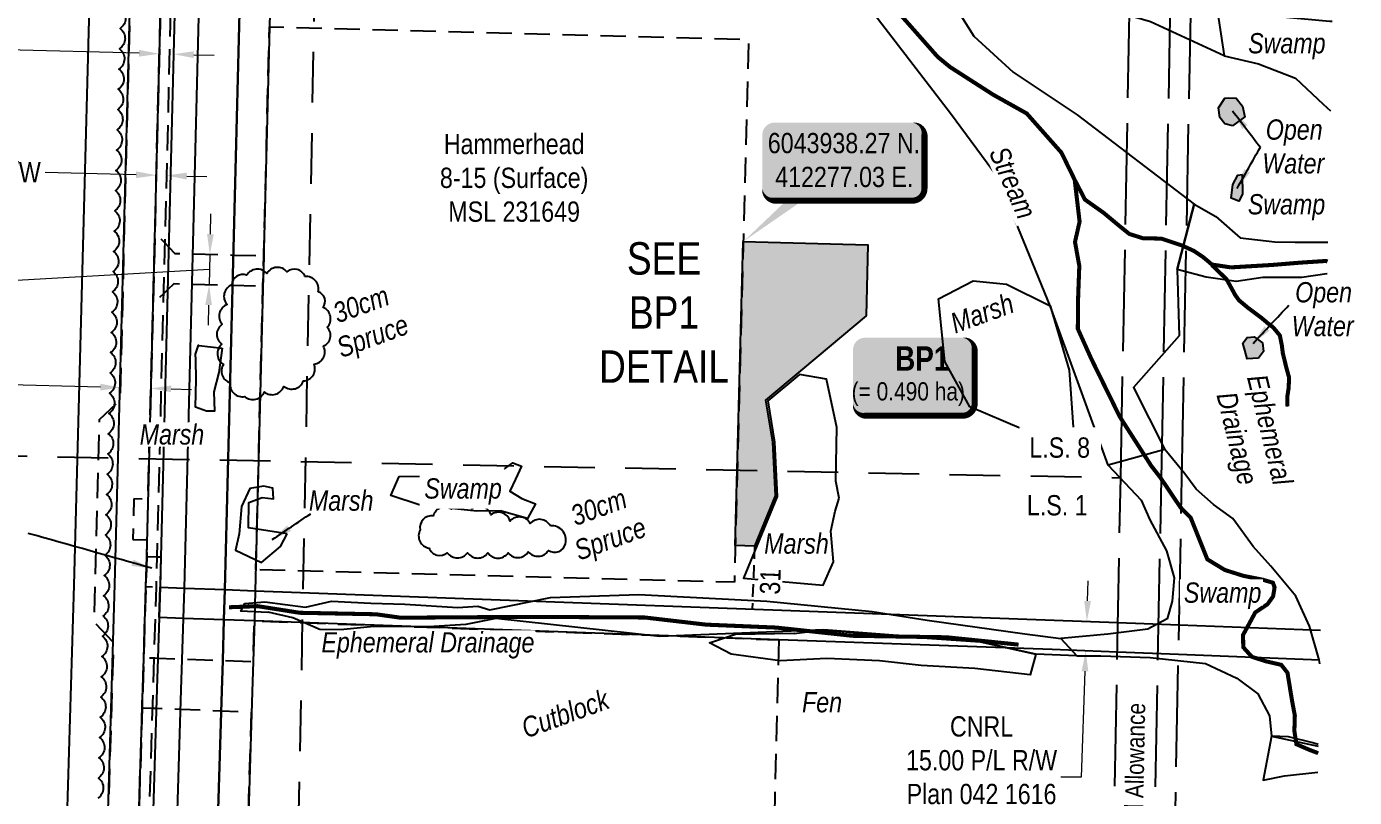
# Model space of a CAD drawing. Extents: x 411066 to 413434, y 6043286 to 6045393.
# Drawn here: x 411924 to 412578, y 6043664 to 6044044 of the extents above; entities that cross this region are included whole.
import ezdxf
from ezdxf.enums import TextEntityAlignment as Align

# ---------------------------------------------------------------- set-up
doc = ezdxf.new("R2010")
doc.units = 0
doc.header["$LTSCALE"] = 5
doc.header["$PDSIZE"] = 0.5
for name, pattern in [('0', [1, 1, 0]), ('foc-ACCESSROAD', [3.75, 2.5, -1.25]), ('foc-LSD', [8, 5, -3]), ('foc-TIELINE', [1.875, 1.25, -0.625]), ('foc-UNSURVEYED', [12.5, 10, -2.5])]:
    doc.linetypes.add(name, pattern=pattern)
doc.layers.get('Defpoints').update_dxf_attribs({"color": 9})
for name, color, linetype in [('DETAIL-T', 7, 'Continuous'), ('F-AR', 190, 'foc-ACCESSROAD'), ('F-RW', 190, 'Continuous'), ('F-WS', 190, 'foc-ACCESSROAD'), ('L-ROAD-T', 7, 'Continuous'), ('L-SECTION-LSD', 7, 'foc-LSD'), ('L-USEC', 7, 'foc-UNSURVEYED'), ('P-TEMP-BLOCKS', 250, 'Continuous'), ('P-TEMP-H', 41, 'Continuous'), ('P-TEMP_WORKSPACE', 46, 'Continuous'), ('T-BUSH', 110, '0'), ('T-BUSH-T', 110, 'Continuous'), ('T-TIE', 201, 'foc-TIELINE'), ('T-WATER', 160, 'Continuous'), ('T-WATER-H', 133, 'Continuous'), ('T-WATER-T', 170, 'Continuous'), ('WATERCOURSE', 146, 'foc-TIELINE'), ('WETLAND', 143, 'Continuous'), ('WETLAND-T', 146, 'Continuous')]:
    doc.layers.add(name, color=color, linetype=linetype)
for name, color, linetype, lineweight in [('F-AR-T', 190, 'Continuous', 9), ('F-RW-T', 190, 'Continuous', 9), ('F-WS-T', 190, 'Continuous', 9), ('T-TEXT', 48, 'Continuous', 18), ('T-TIE-T', 201, 'Continuous', 18)]:
    doc.layers.add(name, color=color, linetype=linetype, lineweight=lineweight)
doc.styles.add('100L', font='', dxfattribs={"height": 11})
doc.styles.add('80', font='', dxfattribs={"height": 10})
doc.styles.add('80CG', font='', dxfattribs={"height": 10})
doc.styles.add('80L', font='', dxfattribs={"height": 10})
doc.styles.add('80LS', font='', dxfattribs={"height": 10})
doc.styles.add('BOLD', font='')
doc.styles.add('foc-LtypeFont', font='', dxfattribs={"height": 7.35})
doc.styles.add('MtXpl_Arial_Narrow', font='')
doc.styles.get('100L').set_extended_font_data('Arial Narrow')
doc.styles.get('80').set_extended_font_data('Arial Narrow')
doc.styles.get('80CG').set_extended_font_data('Arial Narrow')
doc.styles.get('80L').set_extended_font_data('Arial Narrow')
doc.styles.get('80LS').set_extended_font_data('Arial Narrow', italic=True)
doc.styles.get('BOLD').set_extended_font_data('Arial Narrow', bold=True)
doc.styles.get('foc-LtypeFont').set_extended_font_data('Arial Narrow')
doc.styles.get('MtXpl_Arial_Narrow').set_extended_font_data('Arial Narrow', italic=True)
doc.linetypes.add('foc-TOPO-flowdirection-NOLINE', pattern='A,0,[">",foc-LtypeFont,S=0.3,R=0,X=0,Y=-0.945],-20,[">",foc-LtypeFont,S=0.3,R=0,X=0,Y=-0.945],0', length=20)
doc.dimstyles.new('Compass 5 000', dxfattribs={"dimscale": 5, "dimtxt": 9, "dimasz": 2, "dimexe": 0.2, "dimexo": 0.0625, "dimgap": 0.5, "dimtad": 0, "dimtih": 1, "dimtoh": 1, "dimzin": 0, "dimdsep": 46, "dimtxsty": '80CG', "dimcen": 0.1, "dimse1": 1, "dimse2": 1, "dimclrd": 256, "dimclrt": 256, "dimaunit": 1, "dimadec": 4, "dimazin": 0, "dimtfac": 0.06, "dimtofl": 0, "dimtmove": 0, "dimatfit": 1, "dimfxl": 0.2, "dimtolj": 1, "dimtzin": 0, "dimlwd": -1, "dimarcsym": 0})

# ---------------------------------------------------------------- blocks, each defined once
blk = doc.blocks.new('*D26')
at = {"layer": 'Defpoints', "color": 0, "transparency": 16777216}
for p in [(412327.91, 6043755.37), (412446.5, 6043751.02), (412327.37, 6043740.67)]:
    blk.add_point(p, dxfattribs=at)
at = {"layer": 'F-RW-T', "transparency": 16777216}
for p, q in [((412446.86, 6043761.01), (412447.23, 6043771.01)), ((412445.59, 6043726.33), (412443.67, 6043674.07)), ((412443.67, 6043674.07), (412433.67, 6043674.07))]:
    blk.add_line(p, q, dxfattribs=at)
for points in [[(412445.2, 6043761.07), (412448.53, 6043760.95), (412446.5, 6043751.02)], [(412443.92, 6043726.39), (412447.25, 6043726.26), (412445.96, 6043736.32)]]:
    blk.add_solid(points, dxfattribs=at)
at = {"layer": 'F-RW-T', "transparency": 16777216, "insert": (412394.59, 6043674.07), "char_height": 10, "attachment_point": 5, "style": '80CG'}
blk.add_mtext('\\A1;CNRL \\P15.00 P/L R/W\\PPlan 042 1616\\PPLA 991456', dxfattribs=at)
blk = doc.blocks.new('*D27')
at = {"layer": 'Defpoints', "color": 0, "transparency": 16777216}
for p in [(411990, 6044067.31), (411997, 6044067.13), (411989.06, 6044030.92)]:
    blk.add_point(p, dxfattribs=at)
at = {"layer": 'F-RW-T', "transparency": 16777216}
for p, q in [((411979.06, 6044031.18), (411913.87, 6044032.87)), ((412006.05, 6044030.48), (412016.05, 6044030.22))]:
    blk.add_line(p, q, dxfattribs=at)
for points in [[(411979.11, 6044032.84), (411979.02, 6044029.51), (411989.06, 6044030.92)], [(412006.09, 6044032.14), (412006.01, 6044028.81), (411996.05, 6044030.74)]]:
    blk.add_solid(points, dxfattribs=at)
at = {"layer": 'F-RW-T', "transparency": 16777216, "insert": (411875.12, 6044032.87), "char_height": 10, "attachment_point": 5, "style": '80CG'}
blk.add_mtext('\\A1;CNRL\\P7.00 P/L R/W\\PPlan 042 1618\\PPLA 991454', dxfattribs=at)
blk = doc.blocks.new('*D28')
at = {"layer": 'Defpoints', "color": 0, "transparency": 16777216}
for p in [(411988.09, 6043991.26), (411993.08, 6043991.13), (411987.56, 6043971)]:
    blk.add_point(p, dxfattribs=at)
at = {"layer": 'F-AR-T', "transparency": 16777216}
for p, q in [((411977.56, 6043971.26), (411932.83, 6043972.42)), ((412002.55, 6043970.61), (412012.54, 6043970.35))]:
    blk.add_line(p, q, dxfattribs=at)
for points in [[(411977.61, 6043972.92), (411977.52, 6043969.59), (411987.56, 6043971)], [(412002.59, 6043972.28), (412002.5, 6043968.94), (411992.55, 6043970.87)]]:
    blk.add_solid(points, dxfattribs=at)
at = {"layer": 'F-AR-T', "transparency": 16777216, "insert": (411877.44, 6043972.42), "char_height": 10, "attachment_point": 5, "style": '80CG'}
blk.add_mtext('\\A1;Hammerhead\\P5.00 Water Line R/W\\PLOC 200508', dxfattribs=at)
blk = doc.blocks.new('*D29')
at = {"layer": 'Defpoints', "color": 0, "transparency": 16777216}
for p in [(411970.23, 6043876.67), (411985.18, 6043876.29), (411969.97, 6043866.26)]:
    blk.add_point(p, dxfattribs=at)
at = {"layer": 'F-AR-T', "transparency": 16777216}
for p, q in [((411959.97, 6043866.52), (411909.13, 6043867.8)), ((411994.92, 6043865.63), (412004.91, 6043865.38))]:
    blk.add_line(p, q, dxfattribs=at)
for points in [[(411960.01, 6043868.18), (411959.93, 6043864.85), (411969.97, 6043866.26)], [(411994.96, 6043867.3), (411994.87, 6043863.97), (411984.92, 6043865.89)]]:
    blk.add_solid(points, dxfattribs=at)
at = {"layer": 'F-AR-T', "transparency": 16777216, "insert": (411872.79, 6043867.8), "char_height": 10, "attachment_point": 5, "style": '80CG'}
blk.add_mtext('\\A1;Hammerhead\\P15.00 A/R\\PLOC 170293', dxfattribs=at)
blk = doc.blocks.new('*D30')
at = {"layer": 'Defpoints', "color": 0, "transparency": 16777216}
for p in [(412015.75, 6043931.92), (412013.61, 6043916.97), (412015.36, 6043916.93)]:
    blk.add_point(p, dxfattribs=at)
at = {"layer": 'F-AR-T', "transparency": 16777216}
for p, q in [((412014.26, 6043941.96), (412014.51, 6043951.95)), ((412014, 6043931.96), (412013.61, 6043916.97)), ((412013.8, 6043924.47), (411915.76, 6043918.95)), ((411915.76, 6043918.95), (411910.76, 6043918.95)), ((412013.35, 6043906.98), (412013.09, 6043896.98))]:
    blk.add_line(p, q, dxfattribs=at)
for points in [[(412012.59, 6043942), (412015.92, 6043941.91), (412014, 6043931.96)], [(412011.68, 6043907.02), (412015.01, 6043906.93), (412013.61, 6043916.97)]]:
    blk.add_solid(points, dxfattribs=at)
at = {"layer": 'F-AR-T', "transparency": 16777216, "insert": (411874.43, 6043918.95), "char_height": 10, "attachment_point": 5, "style": '80CG'}
blk.add_mtext('\\A1;Hammerhead\\P15.00 A/R\\PLOC 232072', dxfattribs=at)
blk = doc.blocks.new('*U31')
h = blk.add_hatch(color=191)
edge = h.paths.add_edge_path()
edge.add_line((-24, -20), (24, -20))
edge.add_arc((24, -14), 6, 270, 360)
edge.add_line((30, -14), (30, 12.5))
edge.add_arc((24, 12.5), 6, 0, 90)
edge.add_line((24, 18.5), (-24, 18.5))
edge.add_arc((-24, 12.5), 6, 90, 180)
edge.add_line((-30, 12.5), (-30, -14))
edge.add_arc((-24, -14), 6, 180, 270)
at = {"color": 250, "flags": 128}
blk.add_lwpolyline([(-24, -20, 3, 3, 0), (24, -20, 3, 3, 0.414214), (30, -14, 3, 3, 0), (30, 12.5, 3, 0, 0.414214), (24, 18.5, 0, 0, 0), (-24, 18.5, 0, 0, 0.414214), (-30, 12.5, 0, 0, 0), (-30, -14, 0, 3, 0.414214)], format="xyseb", close=True, dxfattribs=at)
at = {"flags": 128}
blk.add_lwpolyline([(-5.11, -10.34, 0, 7.5, 0), (0, 0, 0, 0, 0)], format="xyseb", dxfattribs=at)
at = {"color": 250}
for tag, p, height, style in [('TEMP_AREA_W1_001', (-9.21, 2.24), 12, 'BOLD'), ('ENTER_TEXT_001', (-30.66, -12.47), 9, '80')]:
    blk.add_attdef(tag, p, '', height=height, dxfattribs=dict(at, style=style))
blk = doc.blocks.new('*U32')
h = blk.add_hatch(color=254)
edge = h.paths.add_edge_path()
edge.add_line((-34, -20), (34, -20))
edge.add_arc((34, -14), 6, 270, 360)
edge.add_line((40, -14), (40, 12.5))
edge.add_arc((34, 12.5), 6, 0, 90)
edge.add_line((34, 18.5), (-34, 18.5))
edge.add_arc((-34, 12.5), 6, 90, 180)
edge.add_line((-40, 12.5), (-40, -14))
edge.add_arc((-34, -14), 6, 180, 270)
at = {"color": 1, "flags": 128}
blk.add_lwpolyline([(-34, -20, 3, 3, 0), (34, -20, 3, 3, 0.414214), (40, -14, 3, 3, 0), (40, 12.5, 3, 0, 0.414214), (34, 18.5, 0, 0, 0), (-34, 18.5, 0, 0, 0.414214), (-40, 12.5, 0, 0, 0), (-40, -14, 0, 3, 0.414214)], format="xyseb", close=True, dxfattribs=at)
blk.add_lwpolyline([(-49.44, -40.21, 0, 10, 0), (0, 0, 5, 5, 0)], format="xyseb", dxfattribs=at)
at = {"color": 1, "style": '80'}
blk.add_attdef('ENTER_TEXT_001', (-35.99, -5), '', height=10, dxfattribs=at)

msp = doc.modelspace()

# ---------------------------------------------------------------- hatches: boundary and pattern name
at = {"layer": 'P-TEMP-H'}
h = msp.add_hatch(color=256, dxfattribs=at)
h.dxf.hatch_style = 1
h.paths.add_polyline_path([(412277.031, 6043938.274), (412338.541, 6043936.679), (412337.631, 6043901.601), (412288.094, 6043860.092), (412291.533, 6043839.293), (412292.721, 6043812.805), (412282.596, 6043788.044), (412273.144, 6043788.391)])
at = {"layer": 'T-WATER-H'}
h = msp.add_hatch(color=256, dxfattribs=at)
h.dxf.hatch_style = 1
h.paths.add_polyline_path([(412518.42, 6043995.369), (412514.64, 6043996.353), (412512.118, 6043999.47), (412511.45, 6044004.181), (412514.552, 6044009.103), (412516.389, 6044009.265), (412520.19, 6044009.003), (412523.227, 6044005.08), (412524.379, 6043999.83)])
h = msp.add_hatch(color=256, dxfattribs=at)
h.dxf.hatch_style = 1
h.paths.add_polyline_path([(412523.169, 6043971.367), (412523.279, 6043961.686), (412521.402, 6043958.164), (412517.735, 6043959.786), (412518.507, 6043966.512), (412521.049, 6043971.021)])
h = msp.add_hatch(color=256, dxfattribs=at)
h.dxf.hatch_style = 1
h.paths.add_polyline_path([(412531.093, 6043880.801), (412525.648, 6043880.504), (412524.349, 6043884.786), (412523.377, 6043888.179), (412525.567, 6043891.05), (412528.967, 6043891.378), (412533.067, 6043888.308), (412533.555, 6043884.051)])

# ---------------------------------------------------------------- linework, layer by layer
at = {"layer": 'F-AR', "flags": 128}
for points in [[(411953.401, 6043309.581), (411955.243, 6043370.559), (411955.819, 6043390.529), (411956.492, 6043409.479), (411957.31, 6043439.63), (411966.569, 6043740.428), (411966.153, 6043740.868), (411956.881, 6043750.663), (411957.471, 6043770.028), (411959.561, 6043850.497), (411969.345, 6043859.759), (411969.812, 6043860.201), (411979.22, 6044233.542), (411981.716, 6044333.486)], [(411968.414, 6043309.285), (411971.469, 6043409.182), (411972.391, 6043439.332), (411972.81, 6043453.045), (411973.268, 6043468.032), (411980.906, 6043717.815), (411981.363, 6043732.801), (411982.438, 6043767.981), (411982.824, 6043783.033), (411994.196, 6044233.246), (411996.721, 6044333.19)], [(411996.722, 6044333.19), (411994.2, 6044233.246), (411986.86, 6043942.753), (411985.973, 6043907.616), (411983.538, 6043811.219), (411976.551, 6043811.401), (411976.024, 6043791.416), (411983.03, 6043791.234), (411982.821, 6043783.033), (411982.467, 6043769.322), (411982.431, 6043767.981), (411981.358, 6043732.852), (411980.899, 6043717.815), (411980.606, 6043708.219), (411975.233, 6043532.306), (411974.622, 6043512.317), (411973.27, 6043468.032), (411972.813, 6043453.045), (411972.401, 6043439.332), (411971.469, 6043409.182), (411970.889, 6043390.132), (411970.281, 6043370.176), (411968.421, 6043309.285)], [(412001.715, 6044333.091), (411999.19, 6044233.148), (411987.814, 6043782.839), (411987.434, 6043767.832), (411986.359, 6043732.648), (411985.9, 6043717.662), (411978.263, 6043467.879), (411977.805, 6043452.893), (411977.387, 6043439.233), (411976.465, 6043409.083), (411973.411, 6043309.187)]]:
    msp.add_lwpolyline(points, dxfattribs=at)
msp.add_lwpolyline([(412040.555, 6043931.271), (412040.177, 6043916.283), (412025.189, 6043916.671), (412005.233, 6043917.189), (411996.298, 6043917.42), (411993.138, 6043914.418), (411991.088, 6043912.471), (411985.972, 6043907.616), (411986.86, 6043942.753), (411991.724, 6043937.635), (411993.673, 6043935.583), (411996.687, 6043932.409), (412005.615, 6043932.178), (412025.567, 6043931.66), (412040.555, 6043931.271)], close=True, dxfattribs=at)
at = {"layer": 'F-RW', "flags": 128}
for points in [[(411937.254, 6043440.026), (411947.14, 6043768.883), (411959.415, 6044233.934), (411961.857, 6044333.878)], [(411981.656, 6044333.487), (411979.059, 6044233.546), (411966.991, 6043769.156), (411957.229, 6043439.632)], [(411968.414, 6043309.285), (411971.469, 6043409.182), (411972.391, 6043439.332), (411972.81, 6043453.045), (411973.268, 6043468.032), (411980.906, 6043717.815), (411981.363, 6043732.801), (411982.438, 6043767.981), (411982.824, 6043783.033), (411994.196, 6044233.246), (411996.721, 6044333.19)], [(412003.722, 6044333.052), (412001.195, 6044233.108), (411989.809, 6043782.766), (411989.425, 6043767.773), (411988.969, 6043752.822), (411988.35, 6043732.587), (411987.892, 6043717.602), (411980.254, 6043467.819), (411979.796, 6043452.832), (411979.379, 6043439.194), (411978.457, 6043409.044), (411975.397, 6043309.147)], [(411987.381, 6043308.911), (411990.439, 6043408.807), (411991.363, 6043438.957), (411991.776, 6043452.466), (411992.235, 6043467.453), (411999.883, 6043717.235), (412000.342, 6043732.221), (412000.961, 6043752.414), (412001.418, 6043767.365), (412013.162, 6044232.872), (412015.684, 6044332.815)], [(412035.678, 6044332.421), (412033.157, 6044232.477), (412021.403, 6043766.635), (412020.946, 6043751.694), (412020.331, 6043731.611), (412019.872, 6043716.626), (412012.224, 6043466.843), (412011.765, 6043451.856), (412011.358, 6043438.562), (412010.435, 6043408.412), (412007.376, 6043308.516)], [(412007.376, 6043308.516), (412010.435, 6043408.412), (412011.358, 6043438.562), (412011.765, 6043451.856), (412012.224, 6043466.843), (412019.872, 6043716.626), (412020.331, 6043731.611), (412020.946, 6043751.694), (412021.403, 6043766.635), (412033.157, 6044232.477), (412035.678, 6044332.421)], [(412050.669, 6044332.124), (412048.147, 6044232.18), (412036.387, 6043766.075), (412035.929, 6043751.15), (412035.32, 6043731.154), (412034.861, 6043716.168), (412027.21, 6043466.386), (412026.752, 6043451.399), (412026.349, 6043438.267), (412025.528, 6043411.436), (412025.426, 6043408.117), (412022.368, 6043308.221)], [(412561.444, 6043731.836), (412491.69, 6043734.568), (412461.545, 6043735.748), (412429.458, 6043737.005), (412294.567, 6043741.851), (412035.929, 6043751.15), (412020.946, 6043751.694), (412000.961, 6043752.414), (411988.969, 6043752.822), (411989.425, 6043767.773), (412001.418, 6043767.365), (412021.403, 6043766.635), (412036.387, 6043766.075), (412430.338, 6043751.613), (412461.825, 6043750.405), (412491.971, 6043749.248), (412561.726, 6043746.57)]]:
    msp.add_lwpolyline(points, dxfattribs=at)
at = {"layer": 'F-WS', "flags": 128}
for points in [[(412036.647, 6043776.389), (412040.177, 6043916.283), (412040.555, 6043931.271), (412043.404, 6044044.187), (412279.619, 6044038.069), (412272.674, 6043770.276), (412036.647, 6043776.389)], [(411989.809, 6043782.766), (411989.425, 6043767.773), (411987.434, 6043767.832), (411982.438, 6043767.981), (411982.824, 6043783.033), (411987.814, 6043782.839), (411989.809, 6043782.766)], [(412294.567, 6043741.85), (412286.851, 6043433.133), (412286.097, 6043402.98), (412025.426, 6043408.117), (412025.529, 6043411.436), (412026.352, 6043438.267), (412026.753, 6043451.399), (412027.212, 6043466.386), (412028.557, 6043510.259), (412013.571, 6043510.831), (411993.587, 6043511.593), (411981.606, 6043512.05), (411979.616, 6043512.126), (411974.622, 6043512.317), (411975.233, 6043532.306), (411980.228, 6043532.116), (411982.218, 6043532.04), (411994.199, 6043531.583), (412014.183, 6043530.82), (412029.166, 6043530.249), (412034.553, 6043706.16), (412019.569, 6043706.732), (411999.585, 6043707.495), (411987.596, 6043707.952), (411985.606, 6043708.028), (411980.612, 6043708.218), (411980.904, 6043717.815), (411981.366, 6043733.003), (411986.366, 6043732.894), (411988.358, 6043732.849), (412000.346, 6043732.353), (412020.332, 6043731.649), (412035.321, 6043731.154), (412035.929, 6043751.145), (412294.567, 6043741.85)]]:
    msp.add_lwpolyline(points, close=True, dxfattribs=at)
at = {"layer": 'L-SECTION-LSD'}
for p, q in [((412068.81, 6044231.79), (412053.351, 6043427.696)), ((411658.953, 6043837.681), (412463.193, 6043821.805))]:
    msp.add_line(p, q, dxfattribs=at)
at = {"layer": 'L-USEC'}
for p, q in [((412463.193, 6043821.803), (412470.895, 6044223.849)), ((412483.298, 6043821.417), (412490.999, 6044223.464)), ((412493.354, 6043821.225), (412501.056, 6044223.271)), ((412455.492, 6043419.761), (412463.193, 6043821.803)), ((412475.595, 6043419.365), (412483.298, 6043821.417)), ((412485.845, 6043429.223), (412493.354, 6043821.225))]:
    msp.add_line(p, q, dxfattribs=at)
at = {"layer": 'P-TEMP_WORKSPACE'}
msp.add_lwpolyline([(412277.031, 6043938.274), (412338.541, 6043936.679), (412337.631, 6043901.601), (412288.094, 6043860.092), (412291.533, 6043839.293), (412292.721, 6043812.805), (412282.596, 6043788.044), (412273.144, 6043788.391)], close=True, dxfattribs=at)
at = {"layer": 'T-BUSH', "linetype": 'Continuous', "flags": 128}
msp.add_lwpolyline([(411969.974, 6044053.357, -0.5205671), (411969.685, 6044043.365, -0.5205671), (411969.396, 6044033.374, -0.5205671), (411969.107, 6044023.382, -0.5205671), (411968.818, 6044013.391, -0.5205671), (411968.529, 6044003.399, -0.5205671), (411968.24, 6043993.408, -0.5205671), (411967.951, 6043983.417, -0.5205671), (411967.662, 6043973.425, -0.5205671), (411967.373, 6043963.434, -0.5205671), (411967.084, 6043953.442, -0.5205671), (411966.795, 6043943.451, -0.5205671), (411966.506, 6043933.459, -0.5205671), (411966.217, 6043923.468, -0.5205671), (411965.928, 6043913.476, -0.5205671), (411965.638, 6043903.485, -0.5205671), (411965.349, 6043893.493, -0.5205671), (411965.06, 6043883.502, -0.5205671), (411964.771, 6043873.511, -0.5205671), (411964.482, 6043863.519, -0.5205671), (411964.193, 6043853.528, -0.5205671), (411963.904, 6043843.536, -0.5205671), (411963.615, 6043833.545, -0.5205671), (411963.326, 6043823.553, -0.5205671), (411963.037, 6043813.562, -0.5205671), (411962.748, 6043803.57, -0.5205671), (411962.459, 6043793.579, -0.5205671), (411962.17, 6043783.588, -0.5205671), (411961.881, 6043773.596, -0.5205671), (411961.592, 6043763.605, -0.5205671), (411961.303, 6043753.613, -0.5205671), (411961.014, 6043743.622, -0.5205671), (411960.725, 6043733.63, -0.5205671), (411960.436, 6043723.639, -0.5205671), (411960.147, 6043713.647, -0.5205671), (411959.858, 6043703.656, -0.5205671), (411959.569, 6043693.665, -0.5205671), (411959.28, 6043683.673, -0.5205671), (411958.991, 6043673.682, -0.5205671), (411958.701, 6043663.69, -0.5205671)], format="xyb", dxfattribs=at)
for points in [[(412067.397, 6043913.458, 0.5205671), (412060.902, 6043921.056, 0.5205671), (412052.026, 6043923.387, 0.5205671), (412042.068, 6043922.519, 0.5205671), (412032.111, 6043921.65, 0.5205671), (412024.816, 6043916.971, 0.5205671), (412022.464, 6043907.256, 0.5205671), (412020.112, 6043897.541, 0.5205671), (412019.929, 6043887.648, 0.5205671), (412020.745, 6043877.686, 0.5205671), (412024.005, 6043868.748, 0.5205671), (412031.202, 6043861.887, 0.5205671), (412040.856, 6043864.125, 0.5205671), (412050.468, 6043866.869, 0.5205671), (412060.079, 6043869.613, 0.5205671), (412065.395, 6043877.809, 0.5205671), (412069.971, 6043886.696, 0.5205671), (412071.904, 6043896.017, 0.5205671), (412069.836, 6043905.797, 0.5205671)], [(412181.911, 6043798.079, 0.5205671), (412171.986, 6043799.264, 0.5205671), (412162.061, 6043800.45, 0.5205671), (412152.627, 6043803.562, 0.5205671), (412143.173, 6043806.418, 0.5205671), (412133.178, 6043806.257, 0.5205671), (412124.147, 6043802.99, 0.5205671), (412117.734, 6043796.114, 0.5205671), (412122.089, 6043787.123, 0.5205671), (412131.072, 6043784.843, 0.5205671), (412141.068, 6043784.81, 0.5205671), (412151.064, 6043784.777, 0.5205671), (412161.059, 6043784.744, 0.5205671), (412171.036, 6043785.308, 0.5205671), (412181.009, 6043785.973, 0.5205671), (412189.343, 6043789.272, 0.5205671)]]:
    msp.add_lwpolyline(points, format="xyb", close=True, dxfattribs=at)
at = {"layer": 'T-WATER'}
for points in [[(412518.42, 6043995.369, 0), (412514.64, 6043996.353, 0), (412512.118, 6043999.47, 0), (412511.45, 6044004.181, 0), (412514.552, 6044009.103, 0), (412516.389, 6044009.265, 0), (412520.19, 6044009.003, 0), (412523.227, 6044005.08, 0), (412524.379, 6043999.83, 0), (412518.42, 6043995.369, 0)], [(412523.169, 6043971.367, 0), (412523.279, 6043961.686, 0), (412521.402, 6043958.164, 0), (412517.735, 6043959.786, 0), (412518.507, 6043966.512, 0), (412521.049, 6043971.021, 0), (412523.169, 6043971.367, 0)], [(412531.093, 6043880.801, 0), (412525.648, 6043880.504, 0), (412524.349, 6043884.786, 0), (412523.377, 6043888.179, 0), (412525.567, 6043891.05, 0), (412528.967, 6043891.378, 0), (412533.067, 6043888.308, 0), (412533.555, 6043884.051, 0), (412531.093, 6043880.801, 0)]]:
    msp.add_polyline3d(points, dxfattribs=at)
at = {"layer": 'WATERCOURSE', "linetype": 'foc-TOPO-flowdirection-NOLINE', "flags": 128}
for points in [[(412440.504, 6043968.783), (412433.992, 6043982.127), (412416.845, 6044001.487), (412400.338, 6044010.722), (412379.06, 6044024.378), (412372.921, 6044029.435), (412353.278, 6044051.667), (412345.451, 6044067.976), (412332.138, 6044085.182), (412327.183, 6044113.05), (412322.105, 6044134.548), (412313.386, 6044150.98), (412302.081, 6044161.934), (412290.215, 6044183.915), (412288.158, 6044195.076), (412278.401, 6044204.759), (412267.526, 6044216.106), (412256.669, 6044225.956), (412247.013, 6044235.928), (412237.424, 6044248.563), (412233.373, 6044259.97), (412232.554, 6044275.014), (412229.763, 6044282.435), (412223.24, 6044294.151), (412223.027, 6044302.474), (412232.406, 6044313.464), (412236.087, 6044321.867), (412237.187, 6044328.441)], [(412517.504, 6043925.562), (412508.223, 6043926.956), (412503.69, 6043930.766), (412499.35, 6043933.661), (412493.269, 6043936.428), (412483.277, 6043939.75), (412474.152, 6043939.94), (412467.446, 6043942.057), (412462.322, 6043946.196), (412454.67, 6043952.564), (412445.585, 6043958.991), (412440.504, 6043968.783)], [(412565.21, 6043928.43), (412564.459, 6043928.729), (412551.78, 6043927.902), (412538.023, 6043926.774), (412517.504, 6043925.562)], [(412545.355, 6043857.014), (412545.323, 6043861.55), (412546.047, 6043866.083), (412546.243, 6043871.213), (412544.87, 6043876.227), (412543.177, 6043883.185), (412542.681, 6043887.108), (412541.683, 6043892.004), (412538.45, 6043895.927), (412535.436, 6043898.278), (412532.59, 6043900.688), (412525.936, 6043905.654), (412521.488, 6043909.387), (412519.698, 6043911.901), (412518.191, 6043914.666), (412515.414, 6043919.715), (412508.184, 6043926.704)], [(412412.84, 6043739.49), (412377.195, 6043743.115), (412330.962, 6043743.846), (412293.279, 6043747.9), (412258.762, 6043749.344), (412228.524, 6043752.863), (412192.98, 6043753.065), (412163.627, 6043753.137), (412107.913, 6043752.768), (412096.012, 6043754.463), (412058.341, 6043755.191), (412037.532, 6043758.463), (412023.464, 6043757.917)]]:
    msp.add_lwpolyline(points, dxfattribs=at)
at = {"layer": 'WATERCOURSE', "const_width": 2, "flags": 128}
for points in [[(412517.504, 6043925.562), (412508.223, 6043926.956), (412503.69, 6043930.766), (412499.35, 6043933.661), (412493.269, 6043936.428), (412483.277, 6043939.75), (412474.152, 6043939.94), (412467.446, 6043942.057), (412462.322, 6043946.196), (412454.67, 6043952.564), (412445.585, 6043958.991), (412440.504, 6043968.783)], [(412545.355, 6043857.014), (412545.323, 6043861.55), (412546.047, 6043866.083), (412546.243, 6043871.213), (412544.87, 6043876.227), (412543.177, 6043883.185), (412542.681, 6043887.108), (412541.683, 6043892.004), (412538.45, 6043895.927), (412535.436, 6043898.278), (412532.59, 6043900.688), (412525.936, 6043905.654), (412521.488, 6043909.387), (412519.698, 6043911.901), (412518.191, 6043914.666), (412515.414, 6043919.715), (412508.184, 6043926.704)], [(412565.21, 6043928.43), (412564.459, 6043928.729), (412551.78, 6043927.902), (412538.023, 6043926.774), (412517.504, 6043925.562)], [(412412.84, 6043739.49), (412377.195, 6043743.115), (412330.962, 6043743.846), (412293.279, 6043747.9), (412258.762, 6043749.344), (412228.524, 6043752.863), (412192.98, 6043753.065), (412163.627, 6043753.137), (412107.913, 6043752.768), (412096.012, 6043754.463), (412058.341, 6043755.191), (412037.532, 6043758.463), (412023.464, 6043757.917)]]:
    msp.add_lwpolyline(points, dxfattribs=at)
at = {"layer": 'WETLAND'}
for points in [[(412509.731, 6044059.371), (412514.278, 6044029.859), (412477.925, 6044046.749), (412450.223, 6044054.718), (412421.217, 6044070.927), (412402.029, 6044092.189), (412374.485, 6044122.466), (412351.212, 6044135.164), (412349.572, 6044144.035), (412337.714, 6044156.674), (412337.84, 6044170.1), (412360.036, 6044160.137), (412382.017, 6044140.927), (412392.211, 6044122.814), (412392.183, 6044122.827), (412392.215, 6044122.807), (412392.211, 6044122.814), (412418.306, 6044111.545), (412441.37, 6044094.655), (412466.647, 6044082.028)], [(412376.389, 6043879.101), (412373.285, 6043909.969), (412390.48, 6043918.868), (412406.936, 6043917.209), (412428.379, 6043906.529), (412437.751, 6043874.88), (412440.302, 6043839.856), (412413.953, 6043845.508), (412414.275, 6043845.965), (412388.761, 6043856.786)], [(412020.015, 6043885.674), (412018.438, 6043873.796), (412016.027, 6043864.219), (412016.311, 6043854.702), (412012.268, 6043854.715), (412006.902, 6043856.599), (412007.168, 6043870.223), (412006.993, 6043879.969), (412006.938, 6043882.834), (412008.448, 6043887.203), (412008.521, 6043887.053)], [(412324.304, 6043811.714), (412322.779, 6043820.183), (412323.286, 6043846.543), (412318.164, 6043870.4), (412304.822, 6043872.805), (412289.173, 6043859.693), (412292.529, 6043839.398), (412293.729, 6043812.631), (412277.193, 6043772.189), (412316.385, 6043768.864), (412321.572, 6043780.322), (412320.293, 6043795.479), (412322.418, 6043805.288)], [(412145.694, 6043805.33), (412117.643, 6043808.316), (412103.278, 6043813.102), (412107.323, 6043822.494), (412123.094, 6043822.64), (412139.807, 6043821.98), (412158.144, 6043825.302), (412163.347, 6043829.204), (412167.696, 6043827.464), (412164.781, 6043821.18), (412161.918, 6043815.146), (412167.873, 6043811.621), (412174.591, 6043808.961), (412170.724, 6043801.712), (412157.75, 6043805.276), (412157.797, 6043805.442)], [(412052.109, 6043794.173), (412033.065, 6043797.123), (412033.129, 6043809.644), (412039.764, 6043811.978), (412045.434, 6043811.455), (412045.043, 6043816.643), (412040.604, 6043817.607), (412033.727, 6043816.57), (412029.603, 6043807.663), (412028.385, 6043794.133), (412026.668, 6043786.036), (412039.524, 6043780.079), (412048.853, 6043787.855)], [(412121.75, 6043748.279), (412094.927, 6043748.511), (412078.434, 6043746.734), (412068.605, 6043746.791), (412054.846, 6043752.668), (412042.676, 6043755.428), (412042.576, 6043755.318), (412029.268, 6043756.003), (412031.202, 6043759.742), (412041.133, 6043760.609), (412061.216, 6043758.047), (412073.977, 6043760.905), (412093.383, 6043759.957), (412110.129, 6043759.397), (412136.266, 6043757.832), (412146.159, 6043758.513), (412152.015, 6043756.645), (412182.015, 6043762.758), (412225.474, 6043764.198), (412288.674, 6043760.935), (412340.608, 6043755.81), (412367.743, 6043751.615), (412415.956, 6043744.776), (412433.695, 6043742.583), (412441.566, 6043734.021), (412421.431, 6043734.836), (412393.838, 6043740.841), (412316.762, 6043746.784), (412235.983, 6043743.519), (412155.017, 6043752.323), (412140.204, 6043749.377)], [(412316.762, 6043746.784), (412343.957, 6043744.297), (412393.838, 6043740.841), (412421.431, 6043734.836), (412418.598, 6043724.523), (412391.214, 6043727.753), (412364.844, 6043729.134), (412344.212, 6043731.496), (412318.223, 6043732.721), (412295.294, 6043731.42), (412271.1, 6043734.712), (412260.463, 6043740.382), (412273.187, 6043744.713), (412302.148, 6043745.078), (412302.179, 6043745.04)]]:
    msp.add_lwpolyline(points, close=True, dxfattribs=at)
for points in [[(412375.898, 6044063.282), (412390.792, 6044039.566), (412410.104, 6044021.93), (412441.667, 6044000.766), (412499.514, 6043956.809), (412491.021, 6043924.456), (412492.122, 6043891.737), (412469.492, 6043866.348), (412484.95, 6043835.734), (412457.068, 6043828.042), (412428.379, 6043906.529), (412402.365, 6043970.131), (412379.316, 6044001.512), (412336.723, 6044056.913)], [(412567.477, 6044046.796), (412566.339, 6044046.83), (412539.586, 6044049.325), (412509.731, 6044059.371), (412514.278, 6044029.859), (412531.161, 6044025.951), (412549.472, 6044018.912), (412563.041, 6044006.143), (412566.635, 6044002.836)], [(412565.094, 6043922.372), (412564.903, 6043922.432), (412552.484, 6043920.534), (412533.23, 6043920.617), (412520.164, 6043918.553), (412505.407, 6043920.796), (412491.021, 6043924.456), (412491.021, 6043924.456), (412499.514, 6043956.809), (412510.166, 6043950.648), (412522.059, 6043940.122), (412539.151, 6043938.191), (412549.318, 6043937.995), (412565.392, 6043937.935)], [(412560.645, 6043690.177), (412557.937, 6043691.112), (412546.032, 6043694.018), (412537.542, 6043694.293), (412533.424, 6043672.713), (412544.012, 6043674.727), (412560.385, 6043676.598)]]:
    msp.add_lwpolyline(points, dxfattribs=at)

# ---------------------------------------------------------------- block references
at = {"layer": 'DETAIL-T', "color": 1}
ref = msp.add_blockref('*U32', (412326.446, 6043978.467), dxfattribs=dict(at, xscale=0.9995569999999999, yscale=0.9995569999999999, zscale=0.9995569999999999))
ref.add_attrib('ENTER_TEXT_001', '6043938.27 N.', (412289.167, 6043981.884), dxfattribs={"layer": '0', "color": 1, "height": 9.99557, "style": '80'})
ref.add_attrib('ENTER_TEXT_002', '412277.03 E.', (412292.804, 6043965.183), dxfattribs={"layer": '0', "color": 1, "height": 9.99557, "style": '80'})

# ---------------------------------------------------------------- texts
at = {"layer": 'DETAIL-T', "color": 3, "insert": (412237.979, 6043903.328), "char_height": 15.9929, "width": 63.60793, "attachment_point": 5, "style": '80CG'}
msp.add_mtext('SEE\\PBP1 \\PDETAIL', dxfattribs=at)
at = {"layer": 'F-WS-T', "insert": (412164.059, 6043969.672), "char_height": 10, "attachment_point": 5, "style": '80CG'}
msp.add_mtext('\\A1;Hammerhead\\P8-15 (Surface)\\PMSL 231649', dxfattribs=at)
at = {"layer": 'L-ROAD-T', "style": '80L'}
msp.add_text('Theoretic Government Road Allowance', height=8.99606, rotation=88.902541, dxfattribs=at).set_placement((412469.094, 6043620.844), align=Align.MIDDLE_CENTER)
at = {"layer": 'L-SECTION-LSD', "insert": (412416.948, 6043813.236), "char_height": 10, "attachment_point": 1, "style": '100L', "bg_fill": 3, "box_fill_scale": 1.5, "bg_fill_color": 256, "bg_fill_transparency": 0}
msp.add_mtext_dynamic_manual_height_columns('L.S. 1', width=29.99119, gutter_width=55, heights=[0], dxfattribs=at)
at = {"layer": 'T-BUSH-T', "char_height": 9.9956, "width": 36.70291, "attachment_point": 5, "rotation": 20, "style": '80LS'}
for insert in [(412091.893, 6043898.133), (412209.088, 6043798.164)]:
    msp.add_mtext('30cm\\PSpruce', dxfattribs=dict(at, insert=insert))
at = {"layer": 'T-TEXT', "insert": (412166.576, 6043702.531), "char_height": 9.99563, "attachment_point": 1, "rotation": 20, "style": '80L'}
msp.add_mtext_dynamic_manual_height_columns('{\\fArial Narrow|b0|i1|c0|p34;Cutblock}', width=10.58925, gutter_width=44.98, heights=[0], dxfattribs=at)
at = {"layer": 'T-WATER-T', "char_height": 10, "width": 20.45471, "attachment_point": 1, "style": '80L'}
for insert in [(412537.885, 6043998.548), (412552.378, 6043918.303)]:
    msp.add_mtext('\\pi-3.1219;{\\fArial Narrow|b0|i1|c0|p34;Open\\P\\pi-4.83063;Water}', dxfattribs=dict(at, insert=insert))
at = {"layer": 'WETLAND-T', "char_height": 10, "attachment_point": 1, "style": '80L'}
for s, insert, width in [('\\pi-8.34018;{\\fArial Narrow|b0|i1|c0|p34;Swamp}', (412534.399, 6044041.135), 20.45471), ('\\pi-8.34018;{\\fArial Narrow|b0|i1|c0|p34;Swamp}', (412534.233, 6043961.71), 20.45471), ('\\pi-5.26719;{\\fArial Narrow|b0|i1|c0|p34;Marsh}', (412068.118, 6043815.544), 20.45471), ('\\pi0.95979;{\\fArial Narrow|b0|i1|c0|p34;Marsh}', (412286.443, 6043794.343), 32.90867)]:
    msp.add_mtext(s, dxfattribs=dict(at, insert=insert, width=width))
at = {"layer": 'WETLAND-T', "insert": (412535.087, 6043873.946), "char_height": 10, "width": 55.97995, "attachment_point": 1, "rotation": 283.675369, "style": '80L'}
msp.add_mtext('\\pi0.32626;{\\fArial Narrow|b0|i1|c0|p34;Ephemeral\\P\\pi5.16937;Drainage}', dxfattribs=at)

# ---------------------------------------------------------------- dimensions: what is measured, and where the dimension line sits
at = {"layer": 'F-AR-T', "color": 1}
dim = msp.add_linear_dim(base=(411987.56, 6043970.999), p1=(411993.076, 6043991.129), p2=(411988.086, 6043991.259), angle=178.5127, text='Hammerhead\\P5.00 Water Line R/W\\PLOC 200508', dimstyle='Compass 5 000', dxfattribs=at)
dim.commit()
dim.dimension.update_dxf_attribs({"geometry": '*D28', "text_midpoint": (411877.444, 6043972.42), "dimtype": 161})
dim = msp.add_linear_dim(base=(412013.607, 6043916.972), p1=(412015.746, 6043931.915), p2=(412015.357, 6043916.926), angle=268.51325, text='Hammerhead\\P15.00 A/R\\PLOC 232072', dimstyle='Compass 5 000', override={"dimtmove": 1}, dxfattribs=at)
dim.commit()
dim.dimension.update_dxf_attribs({"geometry": '*D30', "text_midpoint": (411908.265, 6043918.946), "dimtype": 161})
at = {"layer": 'F-RW-T'}
dim = msp.add_linear_dim(base=(411989.06, 6044030.917), p1=(411996.998, 6044067.127), p2=(411990.005, 6044067.309), angle=178.5125, text='CNRL\\P7.00 P/L R/W\\PPlan 042 1618\\PPLA 991454', dimstyle='Compass 5 000', override={"dimtxt": 10, "dimclre": 256, "dimtfillclr": 256}, dxfattribs=at)
dim.commit()
dim.dimension.update_dxf_attribs({"geometry": '*D27', "text_midpoint": (411875.118, 6044032.87), "dimtype": 161})

# ---------------------------------------------------------------- leaders
at = {"layer": 'F-AR-T', "color": 1, "path_type": 1}
msp.add_leader([(411985.408, 6043777.154), (411924.447, 6043794.351)], dimstyle='Compass 5 000', override={"dimgap": 0.5, "dimtad": 0}, dxfattribs=at)
at = {"layer": 'T-WATER-T', "path_type": 1}
for points in [[(412518.391, 6044002.785), (412532.078, 6043984.82)], [(412520.609, 6043964.467), (412532.078, 6043984.82)], [(412528.486, 6043888.065), (412546.17, 6043906.957)]]:
    msp.add_leader(points, dimstyle='Compass 5 000', override={"dimgap": 0.5, "dimtad": 0}, dxfattribs=at)
at = {"layer": 'WETLAND-T', "path_type": 1}
msp.add_leader([(412044.786, 6043791.293), (412063.711, 6043804.045)], dimstyle='Compass 5 000', override={"dimgap": 0.5, "dimtad": 0}, dxfattribs=at)

# ---------------------------------------------------------------- next in the draw order: linework, layer by layer
at = {"layer": 'WATERCOURSE', "const_width": 2, "flags": 128}
msp.add_lwpolyline([(412560.565, 6043685.985), (412556.468, 6043687.503), (412549.859, 6043690.354), (412548.862, 6043696.944), (412549.087, 6043704.472), (412547.631, 6043712.273), (412545.475, 6043725.58), (412542.38, 6043729.525), (412534.628, 6043731.31), (412527.908, 6043733.484), (412523.646, 6043738.184), (412523.552, 6043744.28), (412526.388, 6043749.426), (412529.548, 6043755.347), (412535.626, 6043759.425), (412538.385, 6043763.311), (412539.103, 6043767.815), (412538.251, 6043770.038), (412533.279, 6043771.499), (412523.685, 6043773.417), (412514.531, 6043776.325), (412505.915, 6043781.581), (412497.705, 6043802.109), (412492.58, 6043807.322), (412482.887, 6043821.745), (412478.292, 6043827.639), (412462.697, 6043851.989), (412448.828, 6043880.207), (412442.055, 6043895.265), (412442.217, 6043910.881), (412442.791, 6043926.302), (412440.663, 6043938.091), (412442.934, 6043948.137), (412440.504, 6043968.783)], dxfattribs=at)
at = {"layer": 'WATERCOURSE', "linetype": 'foc-TOPO-flowdirection-NOLINE', "flags": 128}
msp.add_lwpolyline([(412560.565, 6043685.985), (412556.468, 6043687.503), (412549.859, 6043690.354), (412548.862, 6043696.944), (412549.087, 6043704.472), (412547.631, 6043712.273), (412545.475, 6043725.58), (412542.38, 6043729.525), (412534.628, 6043731.31), (412527.908, 6043733.484), (412523.646, 6043738.184), (412523.552, 6043744.28), (412526.388, 6043749.426), (412529.548, 6043755.347), (412535.626, 6043759.425), (412538.385, 6043763.311), (412539.103, 6043767.815), (412538.251, 6043770.038), (412533.279, 6043771.499), (412523.685, 6043773.417), (412514.531, 6043776.325), (412505.915, 6043781.581), (412497.705, 6043802.109), (412492.58, 6043807.322), (412482.887, 6043821.745), (412478.292, 6043827.639), (412462.697, 6043851.989), (412448.828, 6043880.207), (412442.055, 6043895.265), (412442.217, 6043910.881), (412442.791, 6043926.302), (412440.663, 6043938.091), (412442.934, 6043948.137), (412440.504, 6043968.783)], dxfattribs=at)
at = {"layer": 'WETLAND'}
msp.add_lwpolyline([(412561.408, 6043729.956), (412561.078, 6043731.933), (412556.295, 6043748.639), (412549.593, 6043763.448), (412537.253, 6043778.244), (412528.615, 6043787.952), (412518.456, 6043801.672), (412508.934, 6043808.615), (412500.35, 6043816.211), (412494.858, 6043823.78), (412484.95, 6043835.734), (412457.068, 6043828.042), (412473.354, 6043810.706), (412477.581, 6043801.083), (412485.854, 6043785.793), (412489.52, 6043772.51), (412488.562, 6043760.906), (412486.189, 6043752.265), (412476.652, 6043747.066), (412456.822, 6043744.584), (412433.695, 6043742.583), (412441.566, 6043734.021), (412453.486, 6043733.906), (412477.682, 6043733.074), (412504.956, 6043730.225), (412520.435, 6043722.962), (412530.837, 6043715.291), (412536.511, 6043704.416), (412537.542, 6043694.293), (412560.631, 6043689.438)], dxfattribs=at)

# ---------------------------------------------------------------- next in the draw order: texts
at = {"layer": 'T-TIE-T', "insert": (412285.143, 6043764.422), "char_height": 9.9912, "width": 10.7113, "attachment_point": 1, "rotation": 87.897612, "style": '80L', "bg_fill": 3, "box_fill_scale": 1.1, "bg_fill_color": 256, "bg_fill_transparency": 0}
msp.add_mtext('31', dxfattribs=at)
at = {"layer": 'WETLAND-T', "insert": (412407.234, 6043986.285), "char_height": 10, "attachment_point": 1, "rotation": 293.638403, "style": 'MtXpl_Arial_Narrow', "bg_fill": 3, "box_fill_scale": 1.2, "bg_fill_color": 256, "bg_fill_transparency": 0}
msp.add_mtext('Stream', dxfattribs=at)
at = {"layer": 'WETLAND-T', "insert": (412377.872, 6043902.155), "char_height": 10, "width": 31.64161, "attachment_point": 1, "rotation": 20, "style": '80L', "bg_fill": 3, "box_fill_scale": 1.15, "bg_fill_color": 256, "bg_fill_true_color": 256, "bg_fill_transparency": 0}
msp.add_mtext('\\pi0.32626;{\\fArial Narrow|b0|i1|c0|p34;Marsh}', dxfattribs=at)
at = {"layer": 'WETLAND-T', "char_height": 10, "attachment_point": 1, "style": '80L', "bg_fill": 3, "box_fill_scale": 1.1, "bg_fill_color": 256, "bg_fill_transparency": 0}
for s, insert, width in [('\\pi0.32626;{\\fArial Narrow|b0|i1|c0|p34;Marsh}', (411979.066, 6043848.184), 31.64161), ('\\pi0.32626;{\\fArial Narrow|b0|i1|c0|p34;Ephemeral Drainage}', (412068.686, 6043745.613), 104.8749)]:
    msp.add_mtext(s, dxfattribs=dict(at, insert=insert, width=width))
at = {"layer": 'WETLAND-T', "char_height": 10, "width": 31.64161, "attachment_point": 1, "style": '80L', "bg_fill": 2}
for s, insert in [('\\pi-2.74673;{\\fArial Narrow|b0|i1|c0|p34;Swamp}', (412122.517, 6043821.52)), ('\\pi6.36651;{\\fArial Narrow|b0|i1|c0|p34;Fen}', (412299.682, 6043716.086))]:
    msp.add_mtext(s, dxfattribs=dict(at, insert=insert))

# ---------------------------------------------------------------- next in the draw order: linework, layer by layer
at = {"layer": 'T-TIE', "flags": 128}
msp.add_lwpolyline([(412282.596, 6043788.044), (412281.459, 6043757.079)], dxfattribs=at)
at = {"layer": 'WATERCOURSE', "const_width": 2, "flags": 128}
msp.add_lwpolyline([(412440.504, 6043968.783), (412433.992, 6043982.127), (412416.845, 6044001.487), (412400.338, 6044010.722), (412379.06, 6044024.378), (412372.921, 6044029.435), (412353.278, 6044051.667), (412345.451, 6044067.976), (412332.138, 6044085.182), (412327.183, 6044113.05), (412322.105, 6044134.548), (412313.386, 6044150.98), (412302.081, 6044161.934), (412290.215, 6044183.915), (412288.158, 6044195.076), (412278.401, 6044204.759), (412267.526, 6044216.106), (412256.669, 6044225.956), (412247.013, 6044235.928), (412237.424, 6044248.563), (412233.373, 6044259.97), (412232.554, 6044275.014), (412229.763, 6044282.435), (412223.24, 6044294.151), (412223.027, 6044302.474), (412232.406, 6044313.464), (412236.087, 6044321.867), (412237.187, 6044328.441)], dxfattribs=at)

# ---------------------------------------------------------------- next in the draw order: block references
at = {"layer": 'P-TEMP-BLOCKS'}
msp.add_blockref('*U31', (412361.173, 6043872.389), dxfattribs=at).add_auto_attribs({'TEMP_AREA_W1_001': 'BP1', 'ENTER_TEXT_001': '(= 0.490 ha)'})

# ---------------------------------------------------------------- next in the draw order: texts
at = {"layer": 'L-SECTION-LSD', "insert": (412418.143, 6043841.695), "char_height": 10, "attachment_point": 1, "style": '100L', "bg_fill": 3, "box_fill_scale": 1.5, "bg_fill_color": 256, "bg_fill_transparency": 0}
msp.add_mtext_dynamic_manual_height_columns('L.S. 8', width=30.40114, gutter_width=55, heights=[0], dxfattribs=at)
at = {"layer": 'WETLAND-T', "insert": (412493.913, 6043770.156), "char_height": 10, "width": 38.04679, "attachment_point": 1, "style": '80L', "bg_fill": 3, "box_fill_scale": 1.15, "bg_fill_color": 256, "bg_fill_true_color": 256, "bg_fill_transparency": 0}
msp.add_mtext('\\pi0.45587;{\\fArial Narrow|b0|i1|c0|p34;Swamp}', dxfattribs=at)

# ---------------------------------------------------------------- next in the draw order: dimensions: what is measured, and where the dimension line sits
at = {"layer": 'F-AR-T', "color": 1}
dim = msp.add_linear_dim(base=(411969.965, 6043866.263), p1=(411985.182, 6043876.292), p2=(411970.227, 6043876.669), angle=178.556544, text='Hammerhead\\P15.00 A/R\\PLOC 170293', dimstyle='Compass 5 000', dxfattribs=at)
dim.commit()
dim.dimension.update_dxf_attribs({"geometry": '*D29', "text_midpoint": (411872.792, 6043867.796), "dimtype": 161})
at = {"layer": 'F-RW-T'}
dim = msp.add_linear_dim(base=(412446.496, 6043751.02), p1=(412327.371, 6043740.672), p2=(412327.911, 6043755.374), angle=87.897612, text='CNRL \\P15.00 P/L R/W\\PPlan 042 1616\\PPLA 991456', dimstyle='Compass 5 000', override={"dimtxt": 10, "dimclrd": 256, "dimclre": 256, "dimclrt": 256, "dimtfill": 0, "dimtfillclr": 256}, dxfattribs=at)
dim.commit()
dim.dimension.update_dxf_attribs({"geometry": '*D26', "text_midpoint": (412394.585, 6043674.067), "dimtype": 161})

doc.saveas('drawing.dxf')
